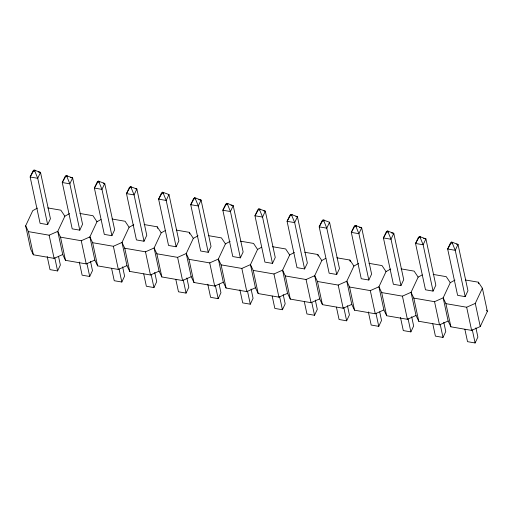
<?xml version="1.0" encoding="UTF-8"?>
<svg xmlns="http://www.w3.org/2000/svg" width="513" height="513" viewBox="0 0 513 513"><rect width="100%" height="100%" fill="white"/><g stroke="black" fill="none" stroke-linecap="round" stroke-linejoin="round"><path stroke-width="0.77" d="M47.671 224.617L37.738 178.293L30.152 176.985L34.076 170.027L40.501 172.381L50.434 218.711L47.671 224.617L40.085 223.309L30.152 176.985L32.915 171.073L34.076 170.027M38.225 171.99L40.501 172.381L37.738 178.293L34.813 171.13L35.243 170.226M69.55 213.62L64.869 216.197L57.764 231.363L62.733 254.531L54.102 258.366L33.371 254.788L30.613 248.991L25.65 225.823L32.749 210.657L37.436 208.079M79.784 230.157L69.851 183.834L62.265 182.525L66.196 175.568L72.622 177.921L82.555 224.252L79.784 230.157L72.198 228.849L62.265 182.525L65.036 176.613L66.196 175.568M70.345 177.53L72.622 177.921L69.851 183.834L66.934 176.671L67.357 175.767M111.905 235.698L101.972 189.374L94.386 188.066L98.31 181.108L104.735 183.462L114.668 229.792L111.905 235.698L104.312 234.39L94.386 188.066L97.149 182.153L98.31 181.108M103.216 183.199L104.735 183.462L101.972 189.374L99.047 182.211L99.471 181.307M47.202 256.513L50.011 269.639L57.603 270.947L60.367 265.041L58.546 256.545M100.997 219.526L96.983 221.738L89.884 236.903L94.847 260.072L97.605 265.869L118.336 269.447L126.968 265.612L121.998 242.444L129.103 227.278L133.784 224.7M144.018 241.245L134.085 194.914L126.499 193.606L130.424 186.649L136.856 189.002L146.782 235.332L144.018 241.245L136.432 239.93L126.499 193.606L129.263 187.694L130.424 186.649M135.336 188.739L136.856 189.002L134.085 194.914L131.168 187.752L131.591 186.847M79.316 262.053L82.131 275.18L89.717 276.488L92.481 270.582L90.5 261.316M176.139 246.785L166.206 200.455L158.62 199.147L162.544 192.189L168.969 194.542L178.902 240.873L176.139 246.785L168.546 245.471L158.62 199.147L161.383 193.234L162.544 192.189M168.969 194.542L166.206 200.455L163.281 193.292L163.705 192.388M111.597 268.37L114.245 280.72L121.831 282.028L124.601 276.122L122.613 266.856M165.231 230.606L161.217 232.819L154.118 247.984L159.081 271.153L161.839 276.949L182.57 280.528L191.202 276.693L186.232 253.525L193.33 238.359L198.018 235.781M208.252 252.325L198.319 205.995L190.733 204.687L194.658 197.729L201.083 200.083L211.016 246.413L208.252 252.325L200.666 251.011L190.733 204.687L193.497 198.775L194.658 197.729M143.717 273.91L146.365 286.26L153.951 287.569L156.715 281.663L154.734 272.397M198.813 199.692L201.083 200.083L198.319 205.995L195.402 198.832L195.825 197.928M240.366 257.866L230.44 211.536L222.847 210.227L226.778 203.27L233.203 205.623L243.136 251.954L240.366 257.866L232.78 256.551L222.847 210.227L225.617 204.315L226.778 203.27M175.831 279.45L178.479 291.801L186.065 293.109L188.835 287.203L186.847 277.937M230.927 205.232L233.203 205.623L230.44 211.536L227.516 204.373L227.939 203.469M230.138 241.322L225.451 243.899L218.352 259.065L223.315 282.233L226.066 288.03L246.804 291.608L255.436 287.774L250.466 264.612L257.564 249.44L261.585 247.228M272.486 263.406L262.553 217.076L254.967 215.768L258.892 208.81L265.317 211.164L275.25 257.494L272.486 263.406L264.9 262.092L254.967 215.768L257.731 209.855L258.892 208.81M263.804 210.901L265.317 211.164L262.553 217.076L259.636 209.913L260.059 209.009M207.784 284.215L210.599 297.341L218.185 298.649L220.949 292.743L219.128 284.247M304.6 268.947L294.667 222.616L287.081 221.308L291.012 214.351L297.437 216.704L307.37 263.034L304.6 268.947L297.014 267.639L287.081 221.308L289.851 215.396L291.012 214.351M295.918 216.441L297.437 216.704L294.667 222.616L291.75 215.454L292.173 214.549M239.898 289.755L242.713 302.882L250.299 304.19L253.069 298.284L251.081 289.018M294.372 252.402L289.685 254.98L282.586 270.152L287.549 293.314L290.3 299.111L311.038 302.689L319.67 298.855L314.7 275.693L321.798 260.521L325.819 258.308M336.72 274.487L326.787 228.157L319.201 226.849L323.126 219.891L329.551 222.244L339.484 268.575L336.72 274.487L329.134 273.179L319.201 226.849L321.965 220.936L323.126 219.891M329.551 222.244L326.787 228.157L323.87 220.994L324.293 220.09M272.185 296.072L274.833 308.422L282.419 309.73L285.183 303.824L283.195 294.558M368.834 280.027L358.901 233.697L351.315 232.389L355.246 225.431L361.671 227.785L371.604 274.115L368.834 280.027L361.248 278.719L351.315 232.389L354.085 226.477L355.246 225.431M359.395 227.394L361.671 227.785L358.901 233.697L355.984 226.534L356.407 225.63M304.299 301.612L306.947 313.962L314.533 315.271L317.303 309.365L315.315 300.099M358.6 263.483L353.919 266.061L346.82 281.233L351.783 304.395L354.534 310.192L375.272 313.77L383.897 309.935L378.934 286.773L386.032 271.601L390.72 269.024M400.954 285.568L391.021 239.238L383.435 237.929L387.36 230.972L393.785 233.325L403.718 279.656L400.954 285.568L393.368 284.26L383.435 237.929L386.199 232.017L387.36 230.972M336.419 307.152L339.067 319.503L346.653 320.811L349.417 314.905L347.429 305.639M391.509 232.934L393.785 233.325L391.021 239.238L388.097 232.075L388.527 231.171M433.068 291.108L423.135 244.778L415.549 243.47L419.48 236.512L425.905 238.866L435.838 285.196L433.068 291.108L425.482 289.8L415.549 243.47L418.319 237.557L419.48 236.512M368.366 311.917L371.181 325.043L378.767 326.351L381.531 320.445L379.716 311.949M425.905 238.866L423.135 244.778L420.218 237.615L420.641 236.711M422.167 274.93L418.153 277.142L411.048 292.314L416.017 315.476L418.768 321.273L439.506 324.851L448.131 321.016L443.168 297.854L450.267 282.682L454.954 280.104M465.188 296.649L455.255 250.318L447.669 249.01L451.594 242.053L458.019 244.406L467.952 290.736L465.188 296.649L457.602 295.341L447.669 249.01L450.433 243.098L451.594 242.053M456.506 244.143L458.019 244.406L455.255 250.318L452.331 243.156L452.755 242.251M400.486 317.457L403.295 330.584L410.887 331.892L413.651 325.986L411.663 316.72M432.767 323.774L435.415 336.124L443.001 337.432L445.765 331.526L443.783 322.26M448.131 321.016L450.889 326.813L471.62 330.391L480.251 326.557L475.282 303.395L482.387 288.223L478.366 282.208L465.31 279.957M480.251 326.557L487.35 311.385L482.387 288.223M464.881 329.314L467.529 341.664L475.115 342.973L477.885 337.067L475.897 327.801M25.65 225.823L28.401 231.619L49.139 235.198L57.764 231.363L60.521 237.16L65.484 260.328L86.222 263.906L94.847 260.072M60.521 237.16L81.259 240.738L89.884 236.903L92.635 242.707L97.605 265.869M92.635 242.707L113.373 246.278L121.998 242.444L124.755 248.247L129.718 271.409L150.456 274.987L159.081 271.153M124.755 248.247L145.487 251.819L154.118 247.984L156.869 253.788L161.839 276.949M156.869 253.788L177.607 257.359L186.232 253.525L188.989 259.328L193.952 282.49L214.691 286.068L223.315 282.233M188.989 259.328L209.721 262.9L218.352 259.065L221.103 264.868L226.066 288.03M221.103 264.868L241.841 268.44L250.466 264.612L253.217 270.409L258.186 293.571L278.925 297.149L287.549 293.314M253.217 270.409L273.955 273.98L282.586 270.152L285.337 275.949L290.3 299.111M285.337 275.949L306.075 279.527L314.7 275.693L317.451 281.49L322.421 304.651L343.159 308.23L351.783 304.395M317.451 281.49L338.189 285.068L346.82 281.233L349.571 287.03L354.534 310.192M349.571 287.03L370.309 290.608L378.934 286.773L381.685 292.57L386.655 315.732L407.393 319.31L416.017 315.476M381.685 292.57L402.423 296.148L411.048 292.314L413.805 298.111L418.768 321.273M413.805 298.111L434.543 301.689L443.168 297.854L445.919 303.651L450.889 326.813M445.919 303.651L466.657 307.229L475.282 303.395M33.653 170.932L34.813 171.13M65.767 176.472L66.934 176.671M97.887 182.012L99.047 182.211M130.001 187.553L131.168 187.752M162.121 193.093L163.281 193.292M194.235 198.634L195.402 198.832M226.355 204.174L227.516 204.373M258.469 209.714L259.636 209.913M290.589 215.255L291.75 215.454M322.703 220.795L323.87 220.994M354.823 226.336L355.984 226.534M386.937 231.876L388.097 232.075M419.05 237.416L420.218 237.615M451.171 242.957L452.331 243.156M423.629 238.474L425.142 238.737M47.792 207.925L60.848 210.183L64.869 216.197M79.913 213.466L92.968 215.723L96.983 221.738M112.026 219.006L125.082 221.263L129.103 227.278M144.14 224.547L157.202 226.804L161.217 232.819M176.26 230.087L189.316 232.344L193.33 238.359M208.374 235.634L221.43 237.885L225.451 243.899M240.494 241.174L253.55 243.425L257.564 249.44M272.608 246.715L285.664 248.965L289.685 254.98M304.728 252.255L317.784 254.506L321.798 260.521M336.842 257.795L349.898 260.046L353.919 266.061M368.962 263.336L382.018 265.587L386.032 271.601M401.076 268.876L414.132 271.127L418.153 277.142M433.196 274.417L446.252 276.667L450.267 282.682M486.548 310.185L487.35 311.385M383.897 309.935L386.655 315.732M319.67 298.855L322.421 304.651M255.436 287.774L258.186 293.571M191.202 276.693L193.952 282.49M126.968 265.612L129.718 271.409M62.733 254.531L65.484 260.328M478.366 282.208L478.7 283.753M472.306 329.846L475.115 342.973M466.657 307.229L471.62 330.391M440.186 324.306L443.001 337.432M434.543 301.689L439.506 324.851M408.072 318.765L410.887 331.892M402.423 296.148L407.393 319.31M375.952 313.225L378.767 326.351M370.309 290.608L375.272 313.77M349.898 260.046L350.232 261.592M343.838 307.685L346.653 320.811M338.189 285.068L343.159 308.23M317.784 254.506L318.111 256.051M311.718 302.144L314.533 315.271M306.075 279.527L311.038 302.689M279.604 296.604L282.419 309.73M273.955 273.98L278.925 297.149M247.484 291.063L250.299 304.19M241.841 268.44L246.804 291.608M215.37 285.523L218.185 298.649M209.721 262.9L214.691 286.068M189.316 232.344L189.65 233.89M183.256 279.983L186.065 293.109M177.607 257.359L182.57 280.528M157.202 226.804L157.529 228.349M151.136 274.442L153.951 287.569M145.487 251.819L150.456 274.987M119.022 268.902L121.831 282.028M113.373 246.278L118.336 269.447M86.902 263.361L89.717 276.488M81.259 240.738L86.222 263.906M54.788 257.821L57.603 270.947M49.139 235.198L54.102 258.366M28.401 231.619L33.371 254.788"/></g></svg>
